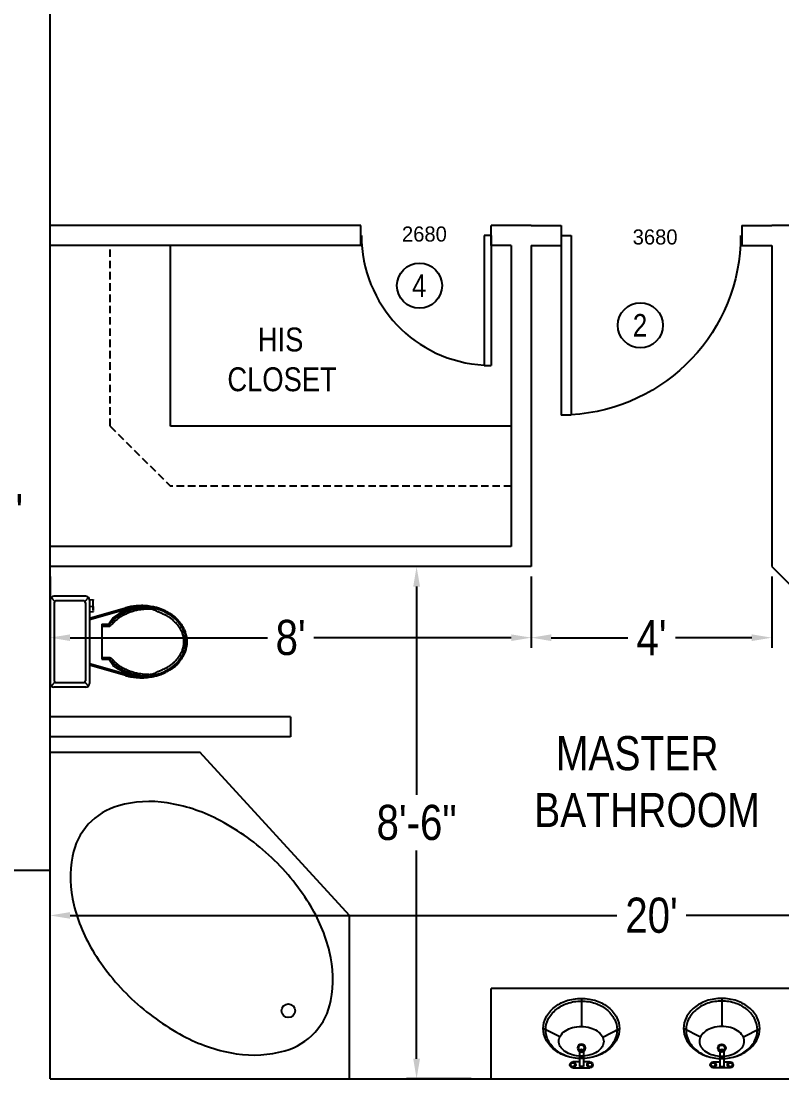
# Model space of a CAD drawing. Header units: inches. Extents: x -1842 to 12195, y -2228 to 2193.
# Drawn here: x 4310 to 4461.7, y 654.3 to 865.3 of the extents above; entities that cross this region are included whole.
import ezdxf
from ezdxf.enums import TextEntityAlignment as Align

# ---------------------------------------------------------------- set-up
doc = ezdxf.new("R2010")
doc.units = ezdxf.units.IN
doc.header["$LTSCALE"] = 6
doc.header["$MEASUREMENT"] = 0
doc.linetypes.add('HIDDEN', pattern=[0.375, 0.25, -0.125])
for name, color, linetype in [('BUILT-INS', 13, 'Continuous'), ('CABS', 23, 'Continuous'), ('Title Block', 7, 'Continuous'), ('TITLES', 3, 'Continuous'), ('windows', 4, 'Continuous')]:
    doc.layers.add(name, color=color, linetype=linetype)
doc.styles.add('HS-DESIGN-TTLB', font='GOTHIC.TTF')
doc.styles.get("Standard").update_dxf_attribs({"font": 'ARIALN.TTF'})
doc.dimstyles.get("Standard").update_dxf_attribs({"dimtxt": 7, "dimasz": 4, "dimexe": 2, "dimexo": 2, "dimgap": 2, "dimtad": 0, "dimtih": 1, "dimtoh": 1, "dimdec": 0, "dimzin": 0, "dimdsep": 46, "dimlunit": 4, "dimtxsty": 'Standard', "dimcen": 0.09, "dimclrd": 3, "dimclre": 3, "dimclrt": 3, "dimadec": 0, "dimazin": 0, "dimtfac": 1, "dimtdec": 0, "dimtofl": 0, "dimtmove": 0, "dimatfit": 3, "dimfxl": 1, "dimtolj": 1, "dimtzin": 0, "dimarcsym": 0})

# ---------------------------------------------------------------- blocks, each defined once
blk = doc.blocks.new('A$C5D6C675C')
for p, q in [((0, 1.1), (1.2, 1.1)), ((0, 1.1), (0, 0)), ((1.2, 1.1), (1.2, 0.55)), ((0.6, 0), (1.2, 0.55)), ((0, 0), (0.6, 0))]:
    blk.add_line(p, q)
blk.add_lwpolyline([(0.1712, 0.1268, 0.139889), (0.2876, 0.0686, 0.107118), (0.4663, 0.0735, 0.079812), (0.6439, 0.1486, 0.067459), (0.8218, 0.2967, 0.067459), (0.9539, 0.4868, 0.079812), (1.0133, 0.6702, 0.107118), (1.0027, 0.8487, 0.139889), (0.9345, 0.9596, 0.139889), (0.8181, 1.0178, 0.107118), (0.6394, 1.0129, 0.079812), (0.4618, 0.9378, 0.067459), (0.2839, 0.7897, 0.067459), (0.1518, 0.5996, 0.079812), (0.0924, 0.4162, 0.107118), (0.103, 0.2377, 0.139889)], format="xyb", close=True)
blk.add_circle((0.25, 0.225), 0.025)
blk = doc.blocks.new('P0470039')
at = {"linetype": 'Continuous'}
for p, q in [((0, -0.61339), (0, 0)), ((-5.396179, -5.394092), (-9.5, -7.5)), ((5.322319, -5.35619), (9.5, -7.5)), ((0, -15), (0, -7.994521))]:
    blk.add_line(p, q, dxfattribs=at)
for points in [[(9.5, -7.5, 0.118506), (8.852327, -4.805722, 0.104654), (6.80398, -2.274646, 0.089615), (3.801003, -0.621924, 0.08127), (0, 0, 0.08127), (-3.801003, -0.621924, 0.089615), (-6.80398, -2.274646, 0.104654), (-8.852327, -4.805722, 0.118506), (-9.5, -7.5, 0.118506), (-8.852327, -10.194278, 0.104654), (-6.80398, -12.725354, 0.089615), (-3.801003, -14.378076, 0.08127), (0, -15, 0.08127), (3.801003, -14.378076, 0.089615), (6.80398, -12.725354, 0.104654), (8.852327, -10.194278, 0.118506)], [(0, -7.994521, 0.066698), (2.228047, -7.675818, 0.0792), (3.951416, -6.878456, 0.107151), (5.1993, -5.580919, 0.14125), (5.56895, -4.25438, 0.14125), (5.175802, -2.934614, 0.107151), (3.905073, -1.659441, 0.0792), (2.167817, -0.892807, 0.066698), (-0.065538, -0.613719, 0.066698), (-2.293584, -0.932422, 0.0792), (-4.016953, -1.729784, 0.107151), (-5.264838, -3.027321, 0.14125), (-5.634488, -4.35386, 0.14125), (-5.24134, -5.673626, 0.107151), (-3.970611, -6.948799, 0.0792), (-2.233355, -7.715433, 0.066698)]]:
    blk.add_lwpolyline(points, format="xyb", close=True, dxfattribs=at)
for radius in [1, 0.75]:
    blk.add_circle((0, -2.625), radius, dxfattribs=at)
for centre, radius, start, end in [((-1.589253, -7.913284), 7.496208, 128.679582, 152.608443), ((-0.632896, -9.107886), 9.026467, 108.265523, 128.679582), ((0.618746, -9.112425), 9.026467, 50.904831, 71.31889), ((1.583743, -7.924791), 7.496208, 26.975969, 50.904831), ((-3.065811, -7.148185), 5.833199, 152.608443, 179.792206), ((3.065811, -7.170423), 5.833199, 359.792206, 26.975969), ((-3.065811, -7.148185), 5.833199, 179.792206, 206.975969), ((3.065811, -7.170423), 5.833199, 332.608443, 359.792206), ((-1.583743, -6.393816), 7.496208, 206.975969, 230.904831), ((1.589253, -6.405324), 7.496208, 308.679582, 332.608443), ((-0.618746, -5.206183), 9.026467, 230.904831, 251.31889), ((0.632896, -5.210722), 9.026467, 288.265523, 308.679582), ((0.013869, -3.335173), 11.001532, 251.31889, 269.792206), ((0.013869, -3.335173), 11.001532, 269.792206, 288.265523)]:
    blk.add_arc(centre, radius, start, end, dxfattribs=at)
for tag, flags, p in [('ASCATNO', 1, (0, -2.25)), ('ASNAME', 1, (0, -3)), ('ASID', 3, (0, -1.5)), ('ASCOLOR', 1, (0, -3.75))]:
    blk.add_attdef(tag, text='', height=0.5, dxfattribs=dict(flags=flags)).set_placement(p, align=Align.CENTER)
blk = doc.blocks.new('door')
at = {"layer": 'windows'}
for p, q in [((9950.29, 7178.88), (9948.56, 7178.88)), ((9948.56, 7178.88), (9948.56, 7146.97)), ((9950.29, 7178.88), (9948.56, 7178.88)), ((9950.29, 7178.88), (9950.29, 7146.97)), ((9948.56, 7146.97), (9950.29, 7146.97))]:
    blk.add_line(p, q, dxfattribs=at)
blk.add_arc((9950.29, 7178.88), 31.9, 180, 266.8995, dxfattribs=at)
blk = doc.blocks.new('*D100')
at = {"layer": 'Defpoints', "color": 0, "transparency": 16777216}
for p in [(4388.86, 756.48), (4401.73, 756.48), (4401.73, 654.28)]:
    blk.add_point(p, dxfattribs=at)
at = {"layer": 'Title Block', "color": 3, "lineweight": -2, "transparency": 16777216}
for p, q in [((4399.73, 756.48), (4386.86, 756.48)), ((4388.86, 752.48), (4388.86, 710.95)), ((4388.86, 658.28), (4388.86, 699.8)), ((4399.73, 654.28), (4386.86, 654.28))]:
    blk.add_line(p, q, dxfattribs=at)
at = {"layer": 'Title Block', "color": 3, "transparency": 16777216}
for points in [[(4388.19, 752.48), (4389.53, 752.48), (4388.86, 756.48)], [(4388.19, 658.28), (4389.53, 658.28), (4388.86, 654.28)]]:
    blk.add_solid(points, dxfattribs=at)
at = {"layer": 'Title Block', "color": 3, "transparency": 16777216, "insert": (4388.86, 705.38), "char_height": 7, "attachment_point": 5}
blk.add_mtext('\\A1;8\'-6"', dxfattribs=at)
blk = doc.blocks.new('*D101')
at = {"layer": 'Defpoints', "color": 0, "transparency": 16777216}
for p in [(4411.73, 756.48), (4459.73, 756.48), (4411.73, 742.28)]:
    blk.add_point(p, dxfattribs=at)
at = {"layer": 'Title Block', "color": 3, "lineweight": -2, "transparency": 16777216}
for p, q in [((4411.73, 754.48), (4411.73, 740.28)), ((4459.73, 754.48), (4459.73, 740.28)), ((4415.73, 742.28), (4430.98, 742.28)), ((4455.73, 742.28), (4440.49, 742.28))]:
    blk.add_line(p, q, dxfattribs=at)
at = {"layer": 'Title Block', "color": 3, "transparency": 16777216}
for points in [[(4415.73, 742.94), (4415.73, 741.61), (4411.73, 742.28)], [(4455.73, 742.94), (4455.73, 741.61), (4459.73, 742.28)]]:
    blk.add_solid(points, dxfattribs=at)
at = {"layer": 'Title Block', "color": 3, "transparency": 16777216, "insert": (4435.73, 742.28), "char_height": 7, "attachment_point": 5}
blk.add_mtext("\\A1;4'", dxfattribs=at)
blk = doc.blocks.new('*D102')
at = {"layer": 'Defpoints', "color": 0, "transparency": 16777216}
for p in [(4315.73, 756.48), (4411.73, 756.48), (4315.73, 742.28)]:
    blk.add_point(p, dxfattribs=at)
at = {"layer": 'Title Block', "color": 3, "lineweight": -2, "transparency": 16777216}
for p, q in [((4315.73, 754.48), (4315.73, 740.28)), ((4411.73, 754.48), (4411.73, 740.28)), ((4319.73, 742.28), (4359.09, 742.28)), ((4407.73, 742.28), (4368.37, 742.28))]:
    blk.add_line(p, q, dxfattribs=at)
at = {"layer": 'Title Block', "color": 3, "transparency": 16777216}
for points in [[(4319.73, 742.94), (4319.73, 741.61), (4315.73, 742.28)], [(4407.73, 742.94), (4407.73, 741.61), (4411.73, 742.28)]]:
    blk.add_solid(points, dxfattribs=at)
at = {"layer": 'Title Block', "color": 3, "transparency": 16777216, "insert": (4363.73, 742.28), "char_height": 7, "attachment_point": 5}
blk.add_mtext("\\A1;8'", dxfattribs=at)
blk = doc.blocks.new('*D103')
at = {"layer": 'Defpoints', "color": 0, "transparency": 16777216}
for p in [(4315.73, 686.87), (4315.73, 686.87), (4555.73, 684.08)]:
    blk.add_point(p, dxfattribs=at)
at = {"layer": 'Title Block', "color": 3, "lineweight": -2, "transparency": 16777216}
for p, q in [((4555.73, 686.08), (4555.73, 688.87)), ((4319.73, 686.87), (4428.81, 686.87)), ((4551.73, 686.87), (4442.65, 686.87))]:
    blk.add_line(p, q, dxfattribs=at)
at = {"layer": 'Title Block', "color": 3, "transparency": 16777216}
for points in [[(4319.73, 687.54), (4319.73, 686.21), (4315.73, 686.87)], [(4551.73, 687.54), (4551.73, 686.21), (4555.73, 686.87)]]:
    blk.add_solid(points, dxfattribs=at)
at = {"layer": 'Title Block', "color": 3, "transparency": 16777216, "insert": (4435.73, 686.87), "char_height": 7, "attachment_point": 5}
blk.add_mtext("\\A1;20'", dxfattribs=at)
blk = doc.blocks.new('*D96')
at = {"layer": 'Defpoints', "color": 0, "transparency": 16777216}
for p in [(4309.73, 832.84), (4297.86, 701.88), (4309.73, 701.88)]:
    blk.add_point(p, dxfattribs=at)
at = {"layer": 'Title Block', "color": 3, "lineweight": -2, "transparency": 16777216}
for p, q in [((4307.73, 832.84), (4295.86, 832.84)), ((4297.86, 828.84), (4297.86, 772.93)), ((4297.86, 705.88), (4297.86, 761.78)), ((4307.73, 701.88), (4295.86, 701.88))]:
    blk.add_line(p, q, dxfattribs=at)
at = {"layer": 'Title Block', "color": 3, "transparency": 16777216}
for points in [[(4297.19, 828.84), (4298.53, 828.84), (4297.86, 832.84)], [(4297.19, 705.88), (4298.53, 705.88), (4297.86, 701.88)]]:
    blk.add_solid(points, dxfattribs=at)
at = {"layer": 'Title Block', "color": 3, "transparency": 16777216, "insert": (4297.86, 767.36), "char_height": 7, "attachment_point": 5}
blk.add_mtext('\\A1;10\'-11"', dxfattribs=at)

msp = doc.modelspace()

# ---------------------------------------------------------------- linework, layer by layer
at = {"layer": 'BUILT-INS', "linetype": 'HIDDEN'}
for p, q in [((4327.7317762, 784.4778393), (4327.7317762, 820.4778393)), ((4327.7317762, 784.4778393), (4339.7317762, 772.4778393)), ((4407.7317762, 772.4778393), (4339.7317762, 772.4778393))]:
    msp.add_line(p, q, dxfattribs=at)
at = {"layer": 'CABS'}
for p, q in [((4339.7317762, 784.4778393), (4339.7317762, 820.4778393)), ((4407.7317762, 784.4778393), (4339.7317762, 784.4778393)), ((4315.7317762, 749.7903393), (4315.7317762, 733.1653393)), ((4315.9514462, 750.3206693), (4316.6853612, 749.5242543)), ((4322.8669172, 750.5403393), (4316.4817762, 750.5403393)), ((4316.5755262, 749.2590893), (4316.5755262, 733.6965893)), ((4322.3981672, 749.6340893), (4316.9505262, 749.6340893)), ((4323.3972472, 750.3206693), (4322.6633322, 749.5242543)), ((4322.7731672, 749.2590893), (4322.7731672, 733.6965893)), ((4323.6169172, 749.8893573), (4324.3205432, 749.8348053)), ((4323.6169172, 749.8891613), (4324.3185042, 749.8348053)), ((4323.6169172, 749.7903393), (4323.6169172, 733.1653393)), ((4324.3183742, 748.5770303), (4324.3183742, 749.7655913)), ((4324.3202292, 749.8634743), (4324.3188172, 749.8634743)), ((4324.3206732, 748.5770303), (4324.3206732, 749.7655913)), ((4323.6169172, 748.5539263), (4324.3207292, 748.5291943)), ((4323.6169172, 748.5538273), (4324.3183172, 748.5291943)), ((4323.6169172, 746.1435813), (4330.8031362, 748.2161263)), ((4323.6169172, 745.8833913), (4330.8724162, 747.9759163)), ((4324.3195232, 747.4273783), (4323.6169172, 747.3729233)), ((4329.4505262, 747.0403393), (4328.2630262, 746.2278393)), ((4331.0755262, 747.8528393), (4329.4505262, 747.0403393)), ((4332.8552962, 748.3558173), (4331.0755262, 747.8528393)), ((4326.0755262, 744.9778393), (4326.0755262, 737.9778393)), ((4326.0755262, 744.9778393), (4327.6289162, 744.9778393)), ((4328.2942762, 746.2278393), (4327.4442762, 744.9778393)), ((4326.0755262, 744.6028393), (4327.6289162, 744.6028393)), ((4327.6289162, 744.6028393), (4327.9238762, 744.7462693)), ((4330.8724162, 734.9797623), (4323.6169172, 737.0722873)), ((4330.8031362, 734.7395523), (4323.6169172, 736.8120973)), ((4326.0755262, 738.3528393), (4327.6289162, 738.3528393)), ((4326.0755262, 737.9778393), (4327.6289162, 737.9778393)), ((4326.0755262, 737.9778393), (4327.6289162, 737.9778393)), ((4326.0755262, 737.9778393), (4327.6289162, 737.9778393)), ((4328.2942762, 736.7278393), (4327.4442762, 737.9778393)), ((4327.6289162, 738.3528393), (4327.9238762, 738.2094093)), ((4327.6289162, 738.3528393), (4327.9238762, 738.2094093)), ((4329.4505262, 735.9153393), (4328.2630262, 736.7278393)), ((4331.0755262, 735.1028393), (4329.4505262, 735.9153393)), ((4332.8552962, 734.5998613), (4331.0755262, 735.1028393)), ((4316.6853612, 733.4314243), (4315.9514462, 732.6350093)), ((4322.8669172, 732.4153393), (4316.4817762, 732.4153393)), ((4316.9505262, 733.3215893), (4322.3981672, 733.3215893)), ((4322.6633322, 733.4314243), (4323.3972472, 732.6350093)), ((4467.7317762, 672.2778393), (4403.7317762, 672.2778393)), ((4403.7317762, 654.2778393), (4403.7317762, 672.2778393)), ((4421.3321762, 659.6988574), (4421.3321762, 656.7191267)), ((4421.3321762, 659.6988574), (4421.3321762, 656.7191267)), ((4421.3321762, 659.6988574), (4421.3321762, 656.7191267)), ((4421.3321762, 659.6988574), (4421.3321762, 656.7191267)), ((4421.3321762, 659.6988574), (4421.3321762, 656.7191267)), ((4421.3321762, 659.6988574), (4421.3321762, 656.7191267)), ((4422.1313762, 659.6988574), (4422.1313762, 656.7191267)), ((4422.1313762, 659.6988574), (4422.1313762, 656.7191267)), ((4422.1313762, 659.6988574), (4422.1313762, 656.7191267)), ((4422.1313762, 659.6988574), (4422.1313762, 656.7191267)), ((4422.1313762, 659.6988574), (4422.1313762, 656.7191267)), ((4422.1313762, 659.6988574), (4422.1313762, 656.7191267)), ((4449.3321762, 659.6988574), (4449.3321762, 656.7191267)), ((4449.3321762, 659.6988574), (4449.3321762, 656.7191267)), ((4449.3321762, 659.6988574), (4449.3321762, 656.7191267)), ((4449.3321762, 659.6988574), (4449.3321762, 656.7191267)), ((4449.3321762, 659.6988574), (4449.3321762, 656.7191267)), ((4449.3321762, 659.6988574), (4449.3321762, 656.7191267)), ((4450.1313762, 659.6988574), (4450.1313762, 656.7191267)), ((4450.1313762, 659.6988574), (4450.1313762, 656.7191267)), ((4450.1313762, 659.6988574), (4450.1313762, 656.7191267)), ((4450.1313762, 659.6988574), (4450.1313762, 656.7191267)), ((4450.1313762, 659.6988574), (4450.1313762, 656.7191267)), ((4450.1313762, 659.6988574), (4450.1313762, 656.7191267)), ((4421.3321762, 657.6627744), (4420.0160506, 657.6627744)), ((4421.3321762, 657.6627744), (4420.0160506, 657.6627744)), ((4420.0160506, 656.4950998), (4423.4475018, 656.4950998)), ((4420.0160506, 656.4950998), (4423.4475018, 656.4950998)), ((4422.1313762, 656.7191267), (4421.3321762, 656.7191267)), ((4422.1313762, 656.7191267), (4421.3321762, 656.7191267)), ((4423.4475018, 657.6627744), (4422.1313762, 657.6627744)), ((4423.4475018, 657.6627744), (4422.1313762, 657.6627744)), ((4448.0160506, 657.6627744), (4449.3321762, 657.6627744)), ((4448.0160506, 657.6627744), (4449.3321762, 657.6627744)), ((4451.4475018, 656.4950998), (4448.0160506, 656.4950998)), ((4451.4475018, 656.4950998), (4448.0160506, 656.4950998)), ((4449.3321762, 656.7191267), (4450.1313762, 656.7191267)), ((4449.3321762, 656.7191267), (4450.1313762, 656.7191267)), ((4450.1313762, 657.6627744), (4451.4475018, 657.6627744)), ((4450.1313762, 657.6627744), (4451.4475018, 657.6627744))]:
    msp.add_line(p, q, dxfattribs=at)
for centre, radius in [((4420.0160506, 657.0789371), 0.5838373), ((4420.0160506, 657.0789371), 0.5838373), ((4420.0160506, 657.0789371), 0.3925094), ((4420.0160506, 657.0789371), 0.3925094), ((4423.4475018, 657.0789371), 0.5838373), ((4423.4475018, 657.0789371), 0.5838373), ((4423.4475018, 657.0789371), 0.3925094), ((4423.4475018, 657.0789371), 0.3925094), ((4448.0160506, 657.0789371), 0.5838373), ((4448.0160506, 657.0789371), 0.5838373), ((4448.0160506, 657.0789371), 0.3925094), ((4448.0160506, 657.0789371), 0.3925094), ((4451.4475018, 657.0789371), 0.5838373), ((4451.4475018, 657.0789371), 0.5838373), ((4451.4475018, 657.0789371), 0.3925094), ((4451.4475018, 657.0789371), 0.3925094)]:
    msp.add_circle(centre, radius, dxfattribs=at)
for centre, radius, start, end in [((4316.4817762, 749.7903393), 0.75, 90, 180), ((4316.9505262, 749.2590893), 0.375, 90, 180), ((4322.3981672, 749.2590893), 0.375, 0, 90), ((4322.8669172, 749.7903393), 0.75, 0, 90), ((4340.4925377, 749.7768697), 16.1741674, 179.930403372, 180.039952895), ((4329.8047005, 749.789995), 5.4863222, 179.743735906, 179.931895226), ((5333.4249192, 745.2572355), 1009.1167767, 179.7396399167, 179.7412441997), ((4391.9257215, 749.5340743), 67.6078651, 179.731955462, 179.738372589), ((4324.5463415, 749.8493094), 0.2277477, 179.033159348, 179.735603406), ((4327.4315057, 749.8007139), 3.1133211, 178.844913982, 179.034906767), ((4321.2075412, 749.8004123), 3.1133267, 0.970642161, 1.160634946), ((4324.0927059, 749.8493094), 0.2277477, 0.264396613, 0.96684067), ((4256.7133259, 749.5340743), 67.6078651, 0.261627411, 0.268044539), ((3315.2141277, 745.2929498), 1009.1166155, 0.2567280307, 0.2583323134), ((4318.8343464, 749.7896905), 5.4863231, 0.071284844, 0.259444165), ((4308.1465097, 749.7768697), 16.1741674, 359.960047106, 0.069596628), ((4459.9371266, 747.9998757), 135.6202043, 179.993429451, 180.041099538), ((4465.3181723, 748.0006529), 141.0012499, 179.947242661, 179.993996017), ((4406.5604021, 747.9618335), 82.2434663, 180.041270998, 180.102004523), ((4325.5337097, 748.1293633), 1.216728, 179.883449154, 179.947162059), ((30137.9292882, 695.4851192), 25813.6659903, 179.88268737112, 179.88314573763), ((4493.2144922, 748.1164358), 168.8976943, 180.102116674, 180.14451555), ((4325.6789183, 747.6938737), 1.3615875, 180.144896402, 180.253758375), ((4340.807207, 748.3046196), 16.4898353, 179.72100564, 179.882808918), ((4413.9605957, 747.9483138), 89.6440918, 179.651504352, 179.720946835), ((4338.204472, 747.5890424), 13.8865531, 180.254780828, 180.615514758), ((4310.8279246, 748.5789354), 13.4905078, 359.63740408, 359.7022629), ((4321.807593, 748.5216538), 2.5106899, 359.707404204, 359.857748308), ((2874.9440149, 752.271216), 1449.3791265, 359.8515285092, 359.8519868755), ((4317.8582223, 748.5608424), 6.460147, 359.853730029, 359.954341411), ((4301.4256681, 748.5738731), 22.8927063, 359.954502341, 0.007902007), ((4324.3210161, 747.4398901), 0.002296, 180.618644356, 208.961864588), ((4324.319523, 747.439064), 0.0005896, 208.975202645, 270.016097218), ((4324.3195234, 747.439064), 0.0005896, 269.983902782, 331.024797355), ((4324.3180303, 747.4398901), 0.002296, 331.038135457, 359.38135569), ((4310.4345749, 747.5892012), 13.8865543, 359.383829924, 359.744563854), ((4347.2133788, 748.5728001), 22.892706, 179.989412589, 180.042812255), ((4330.7808241, 748.5608424), 6.460147, 180.045658589, 180.146269971), ((5773.695032, 752.146216), 1449.3788085, 180.1430717335, 180.1435301001), ((4326.8314538, 748.5220349), 2.5106914, 180.150948549, 180.301292653), ((4337.8111223, 748.578052), 13.4905027, 180.293985291, 180.358844112), ((4234.6784507, 747.9483138), 89.6440918, 0.279053166, 0.348495649), ((4307.8318394, 748.3046196), 16.4898353, 0.117191083, 0.27899436), ((-21489.2902419, 695.4851192), 25813.6659903, 0.11685426237, 0.11731262888), ((4322.9601291, 747.6938737), 1.3615875, 359.746241625, 359.855103598), ((4155.4245547, 748.1150845), 168.8976914, 359.855942873, 359.898341749), ((4242.0786442, 747.9618335), 82.2434663, 359.897995477, 359.958729002), ((4323.1053367, 748.1293633), 1.216728, 0.052837902, 0.116550808), ((4183.3208746, 747.9994274), 141.0012505, 0.00650196, 0.053255316), ((4188.7019203, 748.0010777), 135.6202047, 359.958392683, 0.006062771), ((4331.7031654, 743.5705984), 3.8078569, 117.56849473, 123.416894828), ((4331.7031654, 743.5705984), 3.8078569, 117.56849473, 123.416894828), ((4351.6865548, 705.2960788), 46.9851044, 116.907420495, 117.5692995), ((4351.6865548, 705.2960788), 46.9851044, 116.907420495, 117.5692995), ((4351.6864052, 705.2949948), 46.9860034, 116.244780682, 116.906659687), ((4351.6864052, 705.2949948), 46.9860034, 116.244780682, 116.906659687), ((4351.021758, 706.6053092), 45.1422385, 116.245118169, 116.906997174), ((4334.9140222, 733.9622117), 14.8348734, 103.406452663, 106.087772799), ((4334.8937121, 734.0326402), 14.5115737, 103.406450151, 106.087770288), ((4332.5927245, 744.0220752), 3.8078214, 110.396599887, 116.244999985), ((4332.5927245, 744.0220752), 3.8078214, 110.396599887, 116.244999985), ((4332.6771115, 743.8125952), 3.658408, 110.396935161, 116.245335259), ((4335.5469405, 736.0771734), 12.2841918, 107.141808498, 110.39690661), ((4335.5469405, 736.0771734), 12.2841918, 107.141808498, 110.39690661), ((4335.5154124, 736.1791774), 11.8024254, 107.141486729, 110.39658484), ((4332.5028329, 744.0783146), 4.4353843, 98.501896251, 103.406582805), ((4332.5350703, 743.9282662), 4.338737, 98.501841545, 103.406528099), ((4341.7736087, 682.0586339), 67.1441403, 98.043798185, 98.501705445), ((4341.6037639, 683.2611026), 65.6799626, 98.043875459, 98.501782719), ((4336.6367798, 732.5435256), 15.9820854, 104.284699836, 107.141548605), ((4336.6367798, 732.5435256), 15.9820854, 104.284699836, 107.141548605), ((4336.6046336, 732.6479108), 15.4978613, 104.284857857, 107.141706627), ((4341.7736545, 682.0598984), 67.1428947, 97.586080644, 98.043987905), ((4341.6038613, 683.2619818), 65.6791056, 97.586159682, 98.044066943), ((4333.8855155, 743.3492062), 4.8316509, 99.087447151, 104.284658377), ((4333.8855155, 743.3492062), 4.8316509, 99.087447151, 104.284658377), ((4333.9367084, 743.1260926), 4.6853631, 99.087421021, 104.284632247), ((4333.495291, 744.2184927), 4.4354617, 92.681325681, 97.586012235), ((4333.5058917, 744.0654163), 4.3387864, 92.681368921, 97.586055474), ((4343.9285732, 680.5625956), 68.4164091, 98.570954566, 99.087761621), ((4343.9285732, 680.5625956), 68.4164091, 98.570954566, 99.087761621), ((4343.675458, 682.241257), 66.3441535, 98.570859823, 99.087666878), ((4333.9817686, 733.8306163), 14.8347231, 89.999970684, 92.681290821), ((4333.9817655, 733.903826), 14.5115134, 89.999957921, 92.681278058), ((4343.9284859, 680.5614392), 68.4175396, 98.053930875, 98.57073793), ((4343.9284859, 680.5614392), 68.4175396, 98.053930875, 98.57073793), ((4343.6755108, 682.2406406), 66.344771, 98.054018566, 98.570825621), ((4333.9817848, 733.8865112), 14.7788281, 86.978658027, 90.000033207), ((4333.9817884, 733.9586605), 14.4566789, 86.978673308, 90.000048488), ((4335.0197828, 743.5202333), 4.8315762, 92.856933732, 98.054144958), ((4335.0197828, 743.5202333), 4.8315762, 92.856933732, 98.054144958), ((4335.0366206, 743.2918872), 4.6853424, 92.856890536, 98.054101762), ((4334.5109902, 743.9849108), 4.4164722, 81.511021105, 86.978751059), ((4334.5227821, 744.1362984), 4.5147736, 81.510931467, 86.978661421), ((4335.5754729, 732.3854309), 15.980236, 91.632935552, 92.856990947), ((4335.5754729, 732.3854309), 15.980236, 91.632935552, 92.856990947), ((4335.5755419, 732.4927098), 15.4979585, 90.000057972, 92.856906741), ((4326.4602268, 690.0466818), 58.9522159, 80.935992861, 81.510782915), ((4326.2926942, 688.9954523), 60.2664306, 80.936152516, 81.510942572), ((4335.5526208, 744.8291107), 3.1616407, 83.35082539, 89.584901659), ((4326.4603191, 690.0452208), 58.9536441, 80.361515041, 80.936305096), ((4326.2927434, 688.9949062), 60.2669621, 80.361490371, 80.936280426), ((4335.7834166, 746.8089745), 1.1683701, 73.087093818, 83.350610148), ((4334.0377991, 741.0680769), 7.1687939, 70.882749671, 73.087194326), ((4335.5915291, 743.8126304), 4.4163785, 74.893542683, 80.361272637), ((4335.6273866, 743.9600659), 4.5147932, 74.893485142, 80.361215096), ((4334.0378112, 741.068206), 7.168668, 68.678058443, 70.882503098), ((4336.2195624, 746.657785), 1.168382, 58.414503731, 68.678020061), ((4332.9749106, 734.1193077), 14.4566573, 71.872215909, 74.89359109), ((4332.9524903, 734.0508634), 14.7786795, 71.872186626, 74.893561807), ((4335.1755948, 744.9598266), 3.1616032, 52.180905121, 58.414981389), ((4333.63564, 736.1791774), 11.8024254, 69.60341516, 72.858513271), ((4333.8740352, 736.8655993), 11.5669268, 68.506558204, 71.872328664), ((4333.8519731, 736.7980947), 11.8879445, 68.506750081, 71.872520542), ((4336.4739408, 743.8125952), 3.658408, 63.754664741, 69.603064839), ((4318.1292944, 706.6053092), 45.1422385, 63.093002826, 63.754881831), ((4336.7892954, 744.2688473), 3.6103683, 62.480527768, 68.50688365), ((4336.8481097, 744.4069641), 3.7104309, 62.479802051, 68.506157933), ((4318.5953039, 709.3485416), 42.9861106, 61.77469002, 62.479884248), ((4318.1493656, 708.5173579), 44.179022, 61.774936254, 62.480130484), ((4318.5954249, 709.3477585), 42.9867433, 61.070131606, 61.775325834), ((4318.1495033, 708.5169456), 44.1793202, 61.070152354, 61.775346583), ((4337.6433074, 743.8104261), 3.6103889, 55.044065995, 61.070421877), ((4337.7258147, 743.9357696), 3.7105043, 55.043652879, 61.070008761), ((4333.040618, 737.2337352), 11.8878102, 51.677932246, 55.043702707), ((4335.1953385, 739.0375225), 9.6196731, 139.332781448, 141.864922681), ((4335.1953385, 739.0375225), 9.6196731, 139.332781448, 141.864922681), ((4330.0596491, 743.4497297), 2.8489362, 134.677828342, 139.331668523), ((4330.0596491, 743.4497297), 2.8489362, 134.677828342, 139.331668523), ((4335.1082289, 739.1057941), 9.1339961, 139.332203183, 141.864344417), ((4360.2742913, 712.8950224), 45.8200282, 134.269042798, 134.679280141), ((4360.2742913, 712.8950224), 45.8200282, 134.269042798, 134.679280141), ((4330.2318551, 743.295492), 2.7049534, 134.680305262, 139.334145443), ((4360.2742959, 712.8949738), 45.8200661, 133.858767157, 134.269004501), ((4360.2742959, 712.8949738), 45.8200661, 133.858767157, 134.269004501), ((4358.9207968, 714.2833501), 43.506421, 134.268912638, 134.679149981), ((4330.5002735, 743.8792866), 2.8489125, 129.203923635, 133.857763816), ((4330.5002735, 743.8792866), 2.8489125, 129.203923635, 133.857763816), ((4358.9206732, 714.2829107), 43.5066493, 133.858154776, 134.268392119), ((4334.7800463, 738.6327631), 9.6196189, 126.672771402, 129.204912635), ((4334.7800463, 738.6327631), 9.6196189, 126.672771402, 129.204912635), ((4330.6502261, 743.7032501), 2.7050004, 129.204655384, 133.858495564), ((4334.7138885, 738.7213814), 9.1340259, 126.671908513, 129.204049745), ((4336.3714408, 736.4955544), 12.2842384, 123.417477078, 126.672575189), ((4336.3714408, 736.4955544), 12.2842384, 123.417477078, 126.672575189), ((4336.3075965, 736.5812724), 11.8023534, 123.417400875, 126.672498987), ((4331.8224525, 743.3788569), 3.6584187, 117.568996693, 123.417396791), ((4351.0217668, 706.6056419), 45.1419457, 116.907198281, 117.569077287), ((4318.1292856, 706.6056419), 45.1419457, 62.430922713, 63.092801719), ((4337.3285999, 743.3788569), 3.6584187, 56.582603209, 62.431003307), ((4332.8434558, 736.5812724), 11.8023534, 53.327501014, 56.582599125), ((4333.0845835, 737.2894623), 11.5668285, 51.677621533, 55.043391994), ((4334.5264529, 738.8414493), 8.9843969, 49.287192764, 53.327501706), ((4334.4780673, 739.0523744), 9.3196846, 47.674688679, 51.678110502), ((4338.4803202, 743.4360986), 2.9227248, 42.201225416, 49.288058), ((4334.4354961, 738.9985351), 9.6383206, 47.674599675, 51.678021498), ((4319.4246922, 726.1575603), 28.6455715, 41.206319104, 42.200050876), ((4338.7165738, 743.7063333), 3.0249034, 40.64421954, 47.674268606), ((4338.8189189, 743.8115561), 3.1283616, 40.644668891, 47.674717957), ((4319.4247182, 726.1574055), 28.6456539, 40.212854523, 41.206586295), ((4318.2921033, 726.1729062), 29.9429281, 39.667704506, 40.644477041), ((4317.6960224, 725.6783897), 30.9669765, 39.66799441, 40.644766945), ((4318.2920996, 726.172405), 29.943251, 38.691665655, 39.66843819), ((4317.6960725, 725.6785306), 30.966848, 38.691080358, 39.667852893), ((4339.3024076, 742.9998785), 3.0249133, 31.660730185, 38.69077925), ((4339.4247863, 743.0809513), 3.128363, 31.661151865, 38.691200931), ((4339.0680976, 742.7649084), 2.9226778, 33.125953637, 40.212786221), ((4333.9915903, 739.4522462), 8.9844149, 29.085917036, 33.126225979), ((4336.5247574, 740.8613582), 6.0857027, 24.238397392, 29.086043178), ((4333.9445459, 739.6958164), 9.3196339, 27.657570392, 31.660992215), ((4340.1797342, 742.5069877), 2.0773425, 15.934605448, 24.236568492), ((4333.8837237, 739.6640282), 9.6382584, 27.657128215, 31.660550039), ((4326.0788601, 738.4801449), 16.7419295, 14.544130508, 15.937546696), ((4336.0515929, 740.8000499), 6.9407731, 23.047953386, 27.657579289), ((4326.0789146, 738.4807957), 16.7417134, 13.148605442, 14.54202163), ((4335.9925899, 740.7690567), 7.2574172, 23.048473544, 27.658099447), ((4340.2886366, 742.602726), 2.3361905, 15.098912663, 23.048606167), ((4323.3524795, 738.0338135), 19.877809, 13.827946999, 15.097608484), ((4323.3524328, 738.03346), 19.8779388, 12.559242877, 13.828904361), ((4340.4229127, 742.6540951), 2.4427386, 15.097639593, 23.047333098), ((4322.7142031, 737.8761779), 20.784682, 13.829370697, 15.099032182), ((4322.7141832, 737.8761704), 20.7847032, 12.559716319, 13.829377804), ((4326.0789146, 744.474883), 16.7417134, 345.45797837, 346.851394558), ((4340.3588173, 741.8165617), 2.0773704, 4.847822513, 13.149785556), ((4340.3588173, 741.139117), 2.0773704, 346.850214444, 355.152177487), ((4336.364838, 741.4778267), 6.0856881, 0.000119091, 4.847764878), ((4336.364838, 741.477852), 6.0856881, 355.152235122, 359.999880909), ((4323.3524328, 744.9222187), 19.8779388, 346.171095639, 347.440757123), ((4340.4744549, 741.8478579), 2.3361809, 4.610537152, 12.560230656), ((4340.4744549, 741.1078208), 2.3361809, 347.439769344, 355.389462848), ((4335.8847391, 741.4778485), 6.9407871, 359.999924548, 4.609550451), ((4335.8847391, 741.4778302), 6.9407871, 355.39044955, 0.000075452), ((4322.7141832, 745.0795083), 20.7847032, 346.170622196, 347.440283681), ((4340.6172075, 741.8648477), 2.4427342, 4.607928799, 12.557622303), ((4340.6172075, 741.0908309), 2.4427342, 347.442377697, 355.392071201), ((4335.8181361, 741.4777749), 7.2573901, 0.000508707, 4.610134609), ((4335.8181361, 741.4779038), 7.2573901, 355.389865391, 359.999491293), ((4339.0680976, 740.1907703), 2.9226778, 319.787213779, 326.874046363), ((4333.9915903, 743.5034325), 8.9844149, 326.873774021, 330.914082964), ((4336.5247574, 742.0943205), 6.0857027, 330.913956822, 335.761602608), ((4333.9445459, 743.2598623), 9.3196339, 328.339007785, 332.342429609), ((4340.1797342, 740.448691), 2.0773425, 335.763431508, 344.065394552), ((4333.8837237, 743.2916505), 9.6382584, 328.339449961, 332.342871785), ((4326.0788601, 744.4755338), 16.7419295, 344.062453304, 345.455869492), ((4336.0515929, 742.1556287), 6.9407731, 332.342420711, 336.952046614), ((4335.9925899, 742.186622), 7.2574172, 332.341900553, 336.951526456), ((4340.2886366, 740.3529527), 2.3361905, 336.951393833, 344.901087337), ((4323.3524795, 744.9218652), 19.877809, 344.902391516, 346.172053001), ((4340.4229127, 740.3015836), 2.4427386, 336.952666902, 344.902360407), ((4335.1953385, 743.9181562), 9.6196731, 218.135077319, 220.667218552), ((4335.1953385, 743.9181562), 9.6196731, 218.135077319, 220.667218552), ((4330.0596491, 739.505949), 2.8489362, 220.668331477, 225.322171658), ((4330.0596491, 739.505949), 2.8489362, 220.668331477, 225.322171658), ((4335.1082289, 743.8498846), 9.1339961, 218.135655583, 220.667796817), ((4360.2742913, 770.0606563), 45.8200282, 225.320719859, 225.730957202), ((4360.2742913, 770.0606563), 45.8200282, 225.320719859, 225.730957202), ((4330.2318551, 739.6601867), 2.7049534, 220.665854557, 225.319694738), ((4360.2742959, 770.0607049), 45.8200661, 225.730995499, 226.141232843), ((4360.2742959, 770.0607049), 45.8200661, 225.730995499, 226.141232843), ((4358.9207968, 768.6723286), 43.506421, 225.320850019, 225.731087363), ((4330.5002735, 739.076392), 2.8489125, 226.142236184, 230.796076365), ((4330.5002735, 739.076392), 2.8489125, 226.142236184, 230.796076365), ((4358.9206732, 768.672768), 43.5066493, 225.731607881, 226.141845224), ((4334.7800463, 744.3229156), 9.6196189, 230.795087365, 233.327228598), ((4334.7800463, 744.3229156), 9.6196189, 230.795087365, 233.327228598), ((4330.6502261, 739.2524286), 2.7050004, 226.141504435, 230.795344616), ((4334.7138885, 744.2342973), 9.1340259, 230.795950255, 233.328091487), ((4336.3714408, 746.4601243), 12.2842384, 233.327424811, 236.582522922), ((4336.3714408, 746.4601243), 12.2842384, 233.327424811, 236.582522922), ((4336.3075965, 746.3744062), 11.8023534, 233.327501013, 236.582599125), ((4331.8224525, 739.5768217), 3.6584187, 236.582603209, 242.431003307), ((4351.0217668, 776.3500368), 45.1419457, 242.430922713, 243.092801719), ((4318.1292856, 776.3500368), 45.1419457, 296.907198281, 297.569077287), ((4337.3285999, 739.5768217), 3.6584187, 297.568996693, 303.417396791), ((4332.8434558, 746.3744062), 11.8023534, 303.417400875, 306.672498986), ((4333.0845835, 745.6662163), 11.5668285, 304.956608006, 308.322378467), ((4333.040618, 745.7219435), 11.8878102, 304.956297293, 308.322067754), ((4334.5264529, 744.1142293), 8.9843969, 306.672498294, 310.712807236), ((4334.4780673, 743.9033043), 9.3196846, 308.321889498, 312.325311321), ((4319.4246922, 756.7981184), 28.6455715, 317.799949124, 318.793680896), ((4319.4247182, 756.7982732), 28.6456539, 318.793413705, 319.787145477), ((4318.2920996, 756.7832737), 29.943251, 320.331561809, 321.308334345), ((4317.6960725, 757.2771481), 30.966848, 320.332147107, 321.308919642), ((4339.3024076, 739.9558002), 3.0249133, 321.30922075, 328.339269815), ((4339.4247863, 739.8747274), 3.128363, 321.308799069, 328.338848135), ((4331.7031654, 739.3850803), 3.8078569, 236.583105172, 242.43150527), ((4331.7031654, 739.3850803), 3.8078569, 236.583105172, 242.43150527), ((4351.6865548, 777.6595999), 46.9851044, 242.4307005, 243.092579505), ((4351.6865548, 777.6595999), 46.9851044, 242.4307005, 243.092579505), ((4351.6864052, 777.6606839), 46.9860034, 243.093340313, 243.755219318), ((4351.6864052, 777.6606839), 46.9860034, 243.093340313, 243.755219318), ((4351.021758, 776.3503695), 45.1422385, 243.093002826, 243.754881831), ((4334.9140222, 748.993467), 14.8348734, 253.912227201, 256.593547337), ((4334.8937121, 748.9230385), 14.5115737, 253.912229712, 256.593549849), ((4332.5927245, 738.9336035), 3.8078214, 243.755000015, 249.603400113), ((4332.5927245, 738.9336035), 3.8078214, 243.755000015, 249.603400113), ((4332.6771115, 739.1430835), 3.658408, 243.754664741, 249.603064839), ((4335.5469405, 746.8785053), 12.2841918, 249.60309339, 252.858191502), ((4335.5469405, 746.8785053), 12.2841918, 249.60309339, 252.858191502), ((4335.5154124, 746.7765013), 11.8024254, 249.60341516, 252.858513271), ((4332.5028329, 738.8773641), 4.4353843, 256.593417195, 261.498103749), ((4332.5350703, 739.0274124), 4.338737, 256.593471901, 261.498158454), ((4341.7736087, 800.8970448), 67.1441403, 261.498294554, 261.956201815), ((4341.6037639, 799.6945761), 65.6799626, 261.498217281, 261.956124541), ((4336.6367798, 750.4121531), 15.9820854, 252.858451395, 255.715300164), ((4336.6367798, 750.4121531), 15.9820854, 252.858451395, 255.715300164), ((4336.6046336, 750.3077679), 15.4978613, 252.858293373, 255.715142143), ((4341.7736545, 800.8957803), 67.1428947, 261.956012095, 262.413919356), ((4341.6038613, 799.6936969), 65.6791056, 261.955933057, 262.413840318), ((4333.8855155, 739.6064725), 4.8316509, 255.715341623, 260.912552849), ((4333.8855155, 739.6064725), 4.8316509, 255.715341623, 260.912552849), ((4333.9367084, 739.8295861), 4.6853631, 255.715367753, 260.912578979), ((4333.495291, 738.737186), 4.4354617, 262.413987765, 267.318674319), ((4333.5058917, 738.8902624), 4.3387864, 262.413944526, 267.318631079), ((4343.9285732, 802.3930831), 68.4164091, 260.912238379, 261.429045434), ((4343.9285732, 802.3930831), 68.4164091, 260.912238379, 261.429045434), ((4343.675458, 800.7144217), 66.3441535, 260.912333123, 261.429140178), ((4333.9817686, 749.1250624), 14.8347231, 267.318709179, 270.000029316), ((4333.9817655, 749.0518527), 14.5115134, 267.318721942, 270.000042079), ((4343.9284859, 802.3942395), 68.4175396, 261.42926207, 261.946069125), ((4343.9284859, 802.3942395), 68.4175396, 261.42926207, 261.946069125), ((4343.6755108, 800.7150381), 66.344771, 261.429174379, 261.945981434), ((4333.9817848, 749.0691675), 14.7788281, 269.999966793, 273.021341974), ((4334.3993062, 746.7369323), 12.20374, 268.0394, 275.5309), ((4335.0197828, 739.4354454), 4.8315762, 261.945855042, 267.143066268), ((4335.0197828, 739.4354454), 4.8315762, 261.945855042, 267.143066268), ((4335.0366206, 739.6637915), 4.6853424, 261.945898238, 267.143109464), ((4334.5227821, 738.8193803), 4.5147736, 273.021338578, 278.489068533), ((4335.5755478, 750.5721109), 15.9821006, 267.143073641, 269.999922411), ((4335.5755478, 750.5721109), 15.9821006, 267.143073641, 269.999922411), ((4335.5755419, 750.4629689), 15.4979585, 267.143093259, 269.999942028), ((4326.2926942, 793.9602264), 60.2664306, 278.489057428, 279.063847484), ((4335.5526208, 738.126568), 3.1616407, 270.415098341, 276.64917461), ((4335.5531656, 738.0854227), 3.4954839, 270.36652386, 276.391963643), ((4326.2927434, 793.9607725), 60.2669621, 279.063719574, 279.638509629), ((4335.7834166, 736.1467042), 1.1683701, 276.649389852, 286.912906182), ((4335.8001751, 735.880461), 1.2767297, 276.39211687, 286.369941371), ((4334.0377991, 741.8876018), 7.1687939, 286.912805674, 289.117250329), ((4333.8689585, 742.4550344), 8.1290734, 286.369682796, 288.442816963), ((4335.6273866, 738.9956128), 4.5147932, 279.638784904, 285.106514858), ((4334.0378112, 741.8874727), 7.168668, 289.117496902, 291.321941557), ((4333.8689556, 742.4549384), 8.1289832, 288.443050005, 290.516184173), ((4336.2195624, 736.2978937), 1.168382, 291.321979939, 301.585496269), ((4336.2704737, 736.037326), 1.2767545, 290.515988089, 298.836948325), ((4332.9524903, 748.9048153), 14.7786795, 285.106438193, 288.127813374), ((4335.1755948, 737.9958521), 3.1616032, 301.585018611, 307.819094879), ((4332.9746749, 748.8371571), 14.4574778, 285.697535732, 288.127702433), ((4333.63564, 746.7765013), 11.8024254, 287.141486729, 290.39658484), ((4336.4739408, 739.1430835), 3.658408, 290.396935161, 296.245335259), ((4318.1292944, 776.3503695), 45.1422385, 296.245118169, 296.906997174), ((4336.7892954, 738.6868314), 3.6103683, 291.49311635, 297.519472232), ((4318.5953039, 773.6071371), 42.9861106, 297.520115751, 298.22530998), ((4318.1493656, 774.4383208), 44.179022, 297.519869516, 298.225063745), ((4318.5954249, 773.6079202), 42.9867433, 298.224674166, 298.929868394), ((4318.1495033, 774.4387331), 44.1793202, 298.224653417, 298.929847646), ((4337.6433074, 739.1452526), 3.6103889, 298.929578123, 304.955934005), ((4337.7258147, 739.0199091), 3.7105043, 298.929991239, 304.956347121), ((4316.4817762, 733.1653393), 0.75, 180, 270), ((4316.9505262, 733.6965893), 0.375, 180, 270), ((4322.3981672, 733.6965893), 0.375, 270, 0), ((4322.8669172, 733.1653393), 0.75, 270, 0), ((4421.7317762, 659.6988574), 0.3996, 0, 180), ((4421.7317762, 659.6988574), 0.3996, 0, 180), ((4421.7317762, 659.6988574), 0.3996, 0, 180), ((4421.7317762, 659.6988574), 0.3996, 0, 180), ((4421.7317762, 659.6988574), 0.3996, 0, 180), ((4421.7317762, 659.6988574), 0.3996, 0, 180), ((4449.7317762, 659.6988574), 0.3996, 0, 180), ((4449.7317762, 659.6988574), 0.3996, 0, 180), ((4449.7317762, 659.6988574), 0.3996, 0, 180), ((4449.7317762, 659.6988574), 0.3996, 0, 180), ((4449.7317762, 659.6988574), 0.3996, 0, 180), ((4449.7317762, 659.6988574), 0.3996, 0, 180)]:
    msp.add_arc(centre, radius, start, end, dxfattribs=at)
at = {"layer": 'CABS', "lineweight": -2}
for centre, radius, start, end in [((4341.3782982, 740.2650769), 1.5258454, 336.855301384, 354.216295736), ((4339.801472, 738.1636336), 1.0397941, 304.250867027, 324.259849555), ((4338.7134329, 739.2252573), 3.3004079, 300.974839662, 328.684985877), ((4339.142124, 739.0468024), 2.5947448, 308.386822919, 327.931888668), ((4337.0962118, 737.145311), 2.0823968, 280.422153459, 299.198959673), ((4335.8812041, 740.5833939), 5.9622247, 286.260897231, 296.725940389)]:
    msp.add_arc(centre, radius, start, end, dxfattribs=at)
at = {"layer": 'Title Block'}
for p, q in [((4315.7317762, 695.8778393), (4315.7317762, 869.5766679)), ((4377.7317762, 824.4778393), (4315.7317762, 824.4778393)), ((4377.7317762, 820.4778393), (4377.7317762, 824.4778393)), ((4411.7317762, 824.4778393), (4403.7317762, 824.4778393)), ((4403.7317762, 820.4778393), (4403.7317762, 824.4778393)), ((4411.7317762, 824.4778393), (4417.7317762, 824.4778393)), ((4417.7317762, 824.4778393), (4417.7317762, 820.4778393)), ((4453.7317762, 824.4778393), (4459.7317762, 824.4778393)), ((4453.7317762, 824.4778393), (4453.7317762, 820.4778393)), ((4467.7317762, 824.4778393), (4459.7317762, 824.4778393)), ((4377.7317762, 820.4778393), (4315.7317762, 820.4778393)), ((4407.7317762, 820.4778393), (4403.7317762, 820.4778393)), ((4407.7317762, 820.4778393), (4407.7317762, 760.4778393)), ((4411.7317762, 820.4778393), (4411.7317762, 756.4778393)), ((4411.7317762, 820.4778393), (4417.7317762, 820.4778393)), ((4453.7317762, 820.4778393), (4459.7317762, 820.4778393)), ((4459.7317762, 820.4778393), (4459.7317762, 756.4778393)), ((4407.7317762, 760.4778393), (4315.7317762, 760.4778393)), ((4411.7317762, 756.4778393), (4315.7317762, 756.4778393)), ((4459.7317762, 756.4778393), (4502.3317762, 713.8778393)), ((4363.7317762, 726.4778393), (4315.7317762, 726.4778393)), ((4363.7317762, 726.4778393), (4363.7317762, 722.4778393)), ((4363.7317762, 722.4778393), (4315.7317762, 722.4778393)), ((3908.9317762, 695.8778393), (4315.7317762, 695.8778393)), ((4315.7317762, 654.2778393), (4315.7317762, 695.8778393)), ((4315.7317762, 654.2778393), (4555.7317762, 654.2778393))]:
    msp.add_line(p, q, dxfattribs=at)
at = {"layer": 'windows'}
for centre in [(4389.4431283, 812.5), (4433.5, 804.5856024)]:
    msp.add_circle(centre, 4.5, dxfattribs=at)

# ---------------------------------------------------------------- block references
at = {"layer": 'CABS'}
for name, p, xscale, yscale, zscale, rotation in [('A$C5D6C675C', (4375.4906096, 654.2778376), 54.32621164492499, 54.32621164492499, 54.32621164492499, 89.99999999999999), ('P0470039', (4421.7317762, 658.3230085), -0.7999999999999545, 0.7999999999999545, 0.7999999999999545, 180), ('P0470039', (4449.7317762, 658.3230085), 0.7999999999999545, 0.7999999999999545, 0.7999999999999545, 180)]:
    msp.add_blockref(name, p, dxfattribs=dict(at, xscale=xscale, yscale=yscale, zscale=zscale, rotation=rotation))
at = {"layer": 'TITLES'}
for p, xscale, yscale, zscale in [((-3667.8975077, -5000.9945788), 0.8111956009193224, 0.8111956009193224, 0.8111956009193224), ((15578.6705295, -7229.8517096), -1.12167, 1.12167, 1.12167)]:
    msp.add_blockref('door', p, dxfattribs=dict(at, xscale=xscale, yscale=yscale, zscale=zscale))

# ---------------------------------------------------------------- texts
at = {"attachment_point": 1}
for s, insert, char_height, width in [('\\A1;    HIS\\PCLOSET', (4351.1114237, 804.1381378), 4.76054208, 46.126143985), ('\\A1;  MASTER\\PBATHROOM ', (4412.3108026, 722.6406989), 6.8007744, 110.476910075)]:
    msp.add_mtext(s, dxfattribs=dict(at, insert=insert, char_height=char_height, width=width))
at = {"layer": 'Title Block', "char_height": 3.0096, "width": 43.611515527, "attachment_point": 1, "style": 'HS-DESIGN-TTLB'}
for s, insert in [('2680', (4385.9401909, 824.2995947)), ('3680', (4431.9670341, 823.7121923))]:
    msp.add_mtext(s, dxfattribs=dict(at, insert=insert))
at = {"layer": 'windows', "char_height": 4.5, "attachment_point": 1}
for s, insert in [('4', (4387.9431283, 814.75)), ('2', (4432, 806.8356024))]:
    msp.add_mtext_dynamic_manual_height_columns(s, width=3.5, gutter_width=30, heights=[0], dxfattribs=dict(at, insert=insert))

# ---------------------------------------------------------------- dimensions: what is measured, and where the dimension line sits
at = {"layer": 'Title Block'}
for base, p1, p2, picture, middle in [((4297.8613935, 701.8778393), (4309.7317762, 832.8361496), (4309.7317762, 701.8778393), '*D96', (4297.8613935, 767.3569945)), ((4388.8613935, 756.4778393), (4401.7317762, 654.2778393), (4401.7317762, 756.4778393), '*D100', (4388.8613935, 705.3778393))]:
    dim = msp.add_linear_dim(base=base, p1=p1, p2=p2, angle=90, dimstyle='Standard', dxfattribs=at)
    dim.commit()
    dim.dimension.update_dxf_attribs({"geometry": picture, "text_midpoint": middle})
for base, p1, p2, picture, middle in [((4315.7317762, 742.2778393), (4411.7317762, 756.4778393), (4315.7317762, 756.4778393), '*D102', (4363.7317762, 742.2778393)), ((4411.7317762, 742.2778393), (4459.7317762, 756.4778393), (4411.7317762, 756.4778393), '*D101', (4435.7317762, 742.2778393)), ((4315.7317762, 686.8735663), (4555.7317762, 684.0778393), (4315.7317762, 686.8735663), '*D103', (4435.7317762, 686.8735663))]:
    dim = msp.add_linear_dim(base=base, p1=p1, p2=p2, dimstyle='Standard', dxfattribs=at)
    dim.commit()
    dim.dimension.update_dxf_attribs({"geometry": picture, "text_midpoint": middle})

doc.saveas('drawing.dxf')
